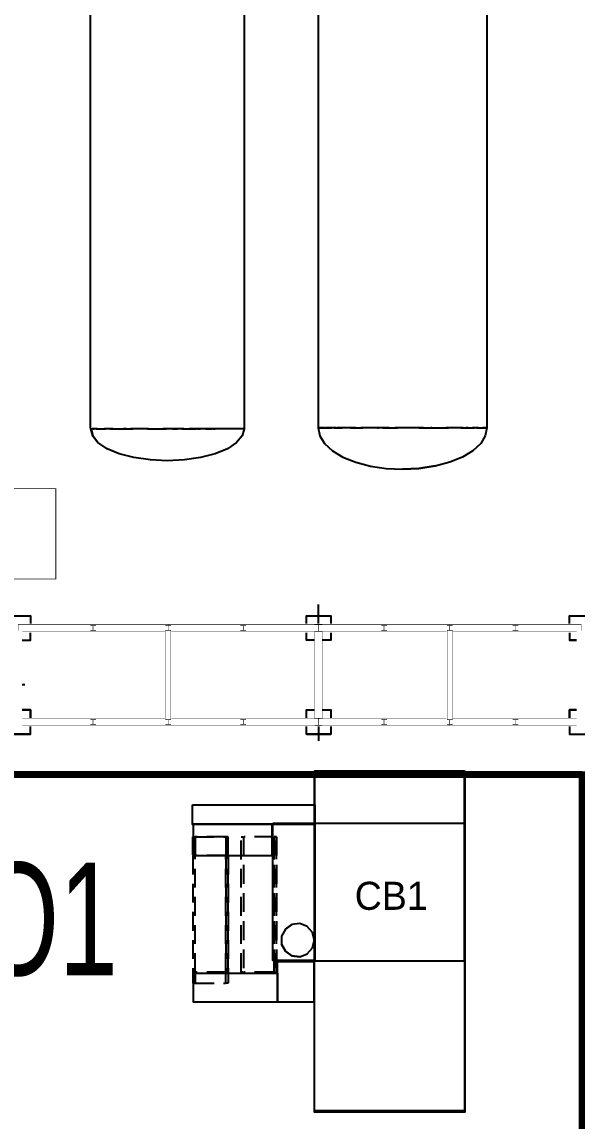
# Model space of a CAD drawing. Extents: x -57244 to 324435, y 15553 to 159369.
# Drawn here: x 152959 to 167739, y 50429 to 79712 of the extents above; entities that cross this region are included whole.
import ezdxf

# ---------------------------------------------------------------- set-up
doc = ezdxf.new("R2010")
doc.units = 0
doc.header["$LTSCALE"] = 2000
doc.header["$MEASUREMENT"] = 0
doc.linetypes.add('DASHDOT', pattern=[1, 0.5, -0.25, 0, -0.25])
doc.linetypes.add('HIDDEN', pattern=[0.375, 0.25, -0.125])
doc.layers.add('AREE PDL', color=7, linetype='CONTINUOUS', lineweight=100)
doc.layers.add('BASE', color=253, linetype='CONTINUOUS')
doc.layers.add('SCRITTE', color=7, linetype='CONTINUOUS')
doc.styles.add('TXT', font='TXT', dxfattribs={"height": 0.2})

msp = doc.modelspace()

# ---------------------------------------------------------------- linework, layer by layer
at = {"layer": 'AREE PDL'}
msp.add_line((133312, 59684), (173254, 59684), dxfattribs=at)
at = {"layer": 'AREE PDL', "elevation": 4500}
msp.add_lwpolyline([(167873, 48111), (167873, 59684), (133353, 59684), (133353, 48111)], close=True, dxfattribs=at)
at = {"layer": 'BASE', "linetype": 'Continuous'}
for p, q in [((154778, 85731, 5490), (154778, 68891, 5490)), ((154797, 68863, 5253), (154843, 68694, 5258)), ((154799, 68883, 5222), (154827, 68883, 5105)), ((154816, 68883, 5832), (154816, 68883, 5832)), ((154854, 68883, 4988), (154882, 68883, 4871)), ((154965, 68883, 4662), (154910, 68883, 4772)), ((155021, 68883, 4551), (155076, 68883, 4441)), ((155132, 68883, 4344), (155187, 68883, 4277)), ((155174, 68883, 6686), (155174, 68883, 6686)), ((155354, 68883, 4079), (155298, 68883, 4145)), ((155437, 68883, 3987), (155520, 68883, 3925)), ((155742, 68883, 3760), (155659, 68883, 3822)), ((155686, 68883, 7179), (155686, 68883, 7179)), ((155825, 68883, 3705), (155909, 68883, 3669)), ((156158, 68883, 3561), (156047, 68883, 3609)), ((156100, 68883, 7394), (156100, 68883, 7394)), ((156325, 68883, 3511), (156269, 68883, 3521)), ((156305, 68883, 7465), (156305, 68883, 7465)), ((156491, 68883, 3482), (156630, 68883, 3457)), ((156552, 68883, 7509), (156552, 68883, 7509)), ((156796, 68883, 3449), (156713, 68883, 3444)), ((156963, 68883, 3458), (157102, 68883, 3466)), ((157268, 68883, 3496), (157185, 68883, 3471)), ((157573, 68883, 3588), (157407, 68883, 3538)), ((157851, 68883, 3729), (158017, 68883, 3826)), ((157901, 68883, 7221), (157901, 68883, 7221)), ((158076, 68883, 7111), (158076, 68883, 7111)), ((158412, 68883, 6787), (158412, 68883, 6787)), ((158566, 68883, 6552), (158566, 68883, 6552)), ((158772, 68883, 6101), (158772, 68883, 6101)), ((160949, 68908, 6057), (160949, 68908, 6057)), ((161146, 68908, 6525), (161146, 68908, 6525)), ((161263, 68908, 4141), (161291, 68908, 4095)), ((161319, 68908, 4056), (161485, 68908, 3880)), ((161431, 68908, 6923), (161431, 68908, 6923)), ((161624, 68908, 3734), (161596, 68908, 3763)), ((161619, 68908, 7122), (161619, 68908, 7122)), ((161846, 68908, 3577), (161679, 68908, 3689)), ((162012, 68908, 3464), (161984, 68908, 3482)), ((162262, 68908, 3355), (162123, 68908, 3411)), ((162428, 68908, 3289), (162456, 68908, 3278)), ((162451, 68908, 7580), (162451, 68908, 7580)), ((162567, 68908, 3250), (162733, 68908, 3223)), ((162666, 68908, 7626), (162666, 68908, 7626)), ((162928, 68908, 3191), (162900, 68908, 3196)), ((163205, 68908, 3196), (163066, 68908, 3188)), ((163143, 68908, 7668), (163143, 68908, 7668)), ((163399, 68908, 3206), (163372, 68908, 3205)), ((163398, 68908, 7654), (163398, 68908, 7654)), ((163538, 68908, 3231), (163649, 68908, 3262)), ((163871, 68908, 3323), (163843, 68908, 3316)), ((164010, 68908, 3382), (164121, 68908, 3441)), ((164287, 68908, 3529), (164259, 68908, 3514)), ((164509, 68908, 3694), (164426, 68908, 3623)), ((164676, 68908, 3835), (164648, 68908, 3812)), ((164842, 68908, 4028), (164786, 68908, 3955)), ((164981, 68908, 4211), (164953, 68908, 4174)), ((165119, 68908, 4472), (165036, 68908, 4292)), ((165175, 68908, 4592), (165203, 68908, 4652)), ((165335, 68908, 5187), (165230, 68908, 4713)), ((165257, 68908, 6026), (165257, 68908, 6026)), ((152968, 63253), (153186, 63253)), ((160736, 63253), (160536, 63253)), ((161186, 63253), (160958, 63253)), ((167727, 63253), (167536, 63253)), ((167536, 60956, -100), (167536, 60753, -100)), ((153186, 60753), (152536, 60753)), ((160536, 60753), (161186, 60753)), ((160747, 58376), (160747, 59772)), ((160747, 55324, 10410), (160747, 58372, 10410)), ((160747, 50722), (160747, 54714)), ((164747, 54714), (164747, 50722))]:
    msp.add_line(p, q, dxfattribs=at)
at = {"layer": 'BASE', "linetype": 'DASHDOT'}
for p, q in [((160851, 63703, 150), (160851, 64204, 150)), ((152968, 62078, 150), (153036, 62078, 150)), ((160851, 60956, 150), (160851, 60573, 150))]:
    msp.add_line(p, q, dxfattribs=at)
at = {"layer": 'BASE', "linetype": 'HIDDEN'}
for p, q in [((158378, 58022, 3895), (157573, 58022, 3895)), ((157573, 58022, 4180), (158378, 58022, 4180)), ((158389, 58022, 4180), (158389, 57544, 3725)), ((158452, 57544, 3725), (158452, 58022, 4180)), ((159654, 58022, 4374), (158877, 58022, 4374)), ((158378, 57522, 10080), (157573, 57522, 10080)), ((158378, 57522, 10365), (157573, 57522, 10365)), ((159972, 55566, 23150), (160147, 55687, 23150)), ((160357, 55713, 10410), (160358, 55713, 10410)), ((160698, 55478, 23150), (160736, 55324, 23150)), ((160736, 55219, 23150), (160698, 55065, 23150)), ((158378, 54422, 7420), (157573, 54422, 7420)), ((159654, 54422, 7237), (158877, 54422, 7237)), ((157573, 54122, 469), (158378, 54122, 469))]:
    msp.add_line(p, q, dxfattribs=at)
at = {"layer": 'BASE', "linetype": 'Continuous', "extrusion": (0, -1, 4.47095e-13), "elevation": -68883}
msp.add_lwpolyline([(154910, 6177), (154829, 5946), (154827, 5923)], dxfattribs=at)
at = {"layer": 'BASE', "linetype": 'Continuous', "extrusion": (0, -1, 1.69523e-13), "elevation": -68883}
msp.add_lwpolyline([(154965, 6318), (154901, 6191), (154854, 5992)], dxfattribs=at)
at = {"layer": 'BASE', "linetype": 'Continuous', "extrusion": (0, 1, 0)}
for points, elevation in [([(-154938, 6256), (-154981, 6379), (-155104, 6576)], 68883), ([(-155021, 6429), (-155115, 6616), (-155187, 6703)], 68883), ([(-155298, 6835), (-155421, 6981), (-155520, 7055)], 68883), ([(-155659, 7158), (-155803, 7265), (-155909, 7311)], 68883), ([(-156297, 7462), (-156372, 7489), (-156658, 7521)], 68883), ([(-157213, 7497), (-157284, 7489), (-157601, 7378)], 68883), ([(-158683, 4634), (-158660, 4570), (-158489, 4310)], 68883), ([(-158877, 5484), (-158823, 5017), (-158711, 4710)], 68883), ([(-161263, 6719), (-161307, 6792), (-161485, 6980)], 68908), ([(-163566, 7618), (-163793, 7570), (-163899, 7523)], 68908), ([(-163843, 7544), (-163931, 7520), (-164121, 7419)], 68908), ([(-164648, 7048), (-164731, 6977), (-164842, 6832)], 68908), ([(-164814, 6868), (-164918, 6753), (-165008, 6596)], 68908), ([(-165064, 6500), (-165153, 6345), (-165175, 6279)], 68908)]:
    msp.add_lwpolyline(points, dxfattribs=dict(at, elevation=elevation))
at = {"layer": 'BASE', "linetype": 'Continuous', "extrusion": (0, -1, 3.75157e-13), "elevation": -68883}
msp.add_lwpolyline([(155381, 6925), (155225, 6768), (155160, 6664)], dxfattribs=at)
at = {"layer": 'BASE', "linetype": 'Continuous', "extrusion": (0, 1, 3.27089e-13), "elevation": 68883}
msp.add_lwpolyline([(-155465, 7008), (-155550, 7093), (-155770, 7231)], dxfattribs=at)
at = {"layer": 'BASE', "linetype": 'Continuous', "extrusion": (0, -1, 0)}
for points, elevation in [([(156186, 7424), (155938, 7337), (155853, 7283)], -68883), ([(156325, 7469), (156240, 7454), (156047, 7371)], -68883), ([(157129, 7506), (156828, 7540), (156741, 7530)], -68883), ([(157712, 7331), (157640, 7372), (157407, 7442)], -68883), ([(158045, 7131), (157717, 7337), (157656, 7358)], -68883), ([(158100, 7089), (158052, 7134), (157851, 7251)], -68883), ([(158045, 3842), (158052, 3846), (158100, 3891)], -68883), ([(158683, 6346), (158660, 6410), (158489, 6670)], -68883), ([(158877, 5496), (158823, 5963), (158711, 6270)], -68883), ([(161319, 6798), (161278, 6753), (161069, 6391)], -68908), ([(161846, 7283), (161641, 7145), (161596, 7097)], -68908), ([(162262, 7505), (162044, 7418), (161984, 7378)], -68908), ([(162484, 7587), (162403, 7570), (162151, 7458)], -68908), ([(162733, 7637), (162496, 7598), (162428, 7571)], -68908), ([(163649, 7598), (163462, 7650), (163372, 7655)], -68908), ([(164703, 6991), (164603, 7102), (164454, 7211)], -68908), ([(165119, 6388), (165026, 6590), (164953, 6686)], -68908)]:
    msp.add_lwpolyline(points, dxfattribs=dict(at, elevation=elevation))
at = {"layer": 'BASE', "linetype": 'Continuous', "extrusion": (0, -1, 5.08261e-13), "elevation": -68883}
msp.add_lwpolyline([(156491, 7498), (156709, 7537), (156796, 7531)], dxfattribs=at)
at = {"layer": 'BASE', "linetype": 'Continuous', "extrusion": (0, 1, 5.07198e-13), "elevation": 68883}
msp.add_lwpolyline([(-157268, 7484), (-157184, 7509), (-156963, 7522)], dxfattribs=at)
at = {"layer": 'BASE', "linetype": 'Continuous', "extrusion": (0, 1, 2.54917e-12), "elevation": 68883}
msp.add_lwpolyline([(-157629, 3604), (-157640, 3608), (-157712, 3649)], dxfattribs=at)
at = {"layer": 'BASE', "linetype": 'Continuous', "extrusion": (0, -1, 6.0164e-13), "elevation": -68883}
msp.add_lwpolyline([(158433, 6754), (158398, 6808), (158211, 6984)], dxfattribs=at)
at = {"layer": 'BASE', "linetype": 'Continuous', "extrusion": (0, 1, 6.0164e-13), "elevation": 68883}
msp.add_lwpolyline([(-158433, 4226), (-158398, 4172), (-158211, 3996)], dxfattribs=at)
at = {"layer": 'BASE', "linetype": 'Continuous', "extrusion": (0, -1, 3.07282e-14), "elevation": -68908}
msp.add_lwpolyline([(161013, 6249), (160900, 5914), (160848, 5430)], dxfattribs=at)
at = {"layer": 'BASE', "linetype": 'Continuous', "extrusion": (0, -1, 3.90957e-13), "elevation": -68908}
msp.add_lwpolyline([(161208, 6627), (161056, 6375), (161041, 6331)], dxfattribs=at)
at = {"layer": 'BASE', "linetype": 'Continuous', "extrusion": (0, 1, 3.90957e-13), "elevation": 68908}
msp.add_lwpolyline([(-161041, 4529), (-161056, 4485), (-161208, 4233)], dxfattribs=at)
at = {"layer": 'BASE', "linetype": 'Continuous', "extrusion": (0, 1, 4.06293e-13), "elevation": 68908}
msp.add_lwpolyline([(-161651, 7145), (-161592, 7102), (-161346, 6829)], dxfattribs=at)
at = {"layer": 'BASE', "linetype": 'Continuous', "extrusion": (0, -1, 4.53412e-13), "elevation": -68908}
msp.add_lwpolyline([(161707, 7185), (161973, 7379), (162040, 7408)], dxfattribs=at)
at = {"layer": 'BASE', "linetype": 'Continuous', "extrusion": (0, 1, 4.30396e-13), "elevation": 68908}
msp.add_lwpolyline([(-162595, 7611), (-162863, 7668), (-162955, 7668)], dxfattribs=at)
at = {"layer": 'BASE', "linetype": 'Continuous', "extrusion": (0, 1, 5.97471e-13), "elevation": 68908}
msp.add_lwpolyline([(-163205, 7664), (-162976, 7677), (-162900, 7664)], dxfattribs=at)
at = {"layer": 'BASE', "linetype": 'Continuous', "extrusion": (0, 1, 4.76353e-13), "elevation": 68908}
msp.add_lwpolyline([(-163427, 7648), (-163333, 7668), (-163094, 7668)], dxfattribs=at)
at = {"layer": 'BASE', "linetype": 'Continuous', "extrusion": (0, 1, 4.73765e-13), "elevation": 68908}
msp.add_lwpolyline([(-164037, 7461), (-164223, 7379), (-164315, 7312)], dxfattribs=at)
at = {"layer": 'BASE', "linetype": 'Continuous', "extrusion": (0, 1, 4.73729e-13), "elevation": 68908}
msp.add_lwpolyline([(-164509, 7166), (-164361, 7292), (-164259, 7346)], dxfattribs=at)
at = {"layer": 'BASE', "linetype": 'Continuous', "extrusion": (0.049543, -0.998772, 0), "elevation": -59645}
msp.add_lwpolyline([(166684, 5535), (166257, 5430), (166684, 5325)], dxfattribs=at)
at = {"layer": 'BASE', "linetype": 'Continuous', "extrusion": (0.142492, -0.989796, 0), "elevation": -43837}
msp.add_lwpolyline([(171521, 5325), (171960, 5430), (171521, 5535)], close=True, dxfattribs=at)
at = {"layer": 'BASE', "linetype": 'Continuous'}
for points, const_width, elevation in [([(151581, 67286), (153861, 67286), (153861, 64886), (148765, 64886)], 20, -50), ([(148765, 64886), (153861, 64886), (153861, 67286), (151581, 67286)], 20, 150), ([(156848, 63678), (152854, 63678), (152854, 63581)], 10, 7040), ([(156848, 63647), (156848, 63678), (152854, 63678), (152854, 63581)], 10, 6870), ([(156848, 63647), (156848, 63678), (152854, 63678), (152854, 63508)], 10, 7050), ([(156854, 63647), (156854, 63678)], 10, 7040), ([(160848, 63508), (160848, 63678), (156854, 63678)], 10, 6860), ([(156854, 63647), (156854, 63678), (160848, 63678), (160848, 63508)], 10, 7050), ([(158877, 63644), (158822, 63644)], 10, 5550), ([(158877, 63644), (158822, 63644)], 10, 6870), ([(158822, 63520), (158848, 63520), (158848, 63636), (158822, 63636)], 10, 5550), ([(158822, 63636), (158848, 63636), (158848, 63581)], 10, 6870), ([(158848, 63575), (158848, 63520), (158822, 63520)], 10, 6870), ([(158853, 63581), (158853, 63636), (158877, 63636)], 10, 6870), ([(158877, 63636), (158853, 63636), (158853, 63520), (158877, 63520)], 10, 5550), ([(158853, 63575), (158853, 63520), (158877, 63520)], 10, 6870), ([(160848, 63581), (160848, 63678)], 10, 7040), ([(160848, 63575), (160848, 63508)], 10, 7040), ([(164351, 63536), (164351, 63678), (160851, 63678), (160851, 63481)], 10, 7050), ([(160851, 63678), (160851, 63581)], 10, 7040), ([(164351, 63536), (164351, 63678), (160851, 63678), (160851, 63481)], 10, 6860), ([(164351, 63678), (160851, 63678), (160851, 63581)], 10, 6870), ([(160851, 63481), (160851, 63575)], 10, 7040), ([(167851, 63678), (164351, 63678)], 10, 7040), ([(167851, 63508), (167851, 63678), (164351, 63678), (164351, 63508)], 10, 7050), ([(167851, 63581), (167851, 63678), (164351, 63678), (164351, 63581)], 10, 6870), ([(164351, 63581), (164351, 63678)], 10, 6870), ([(164351, 63581), (164351, 63678)], 10, 7040), ([(164351, 63678), (164351, 63536)], 10, 7050), ([(164351, 63575), (164351, 63508)], 10, 6870), ([(164351, 63575), (164351, 63536)], 10, 7040), ([(164351, 63575), (164351, 63536)], 10, 6870), ([(152968, 63478), (156769, 63478)], 10, 7050), ([(152968, 63478), (156769, 63478)], 10, 6860), ([(156781, 63511), (156781, 61145), (156824, 61145)], 10, 7676), ([(156848, 63511), (156781, 63511)], 10, 7791), ([(156852, 61145), (156921, 61145), (156921, 63511), (156781, 63511)], 10, 7667), ([(156853, 63511), (156921, 63511)], 10, 7791), ([(156935, 63478), (160736, 63478)], 10, 7050), ([(160736, 63478), (156935, 63478)], 10, 6870), ([(158877, 63511), (158822, 63511)], 10, 5550), ([(158822, 63511), (158877, 63511)], 10, 6870), ([(160751, 63483), (160847, 63483)], 10, 7790), ([(160847, 61173), (160751, 61173), (160751, 63483)], 10, 7620), ([(160854, 61173), (160951, 61173), (160951, 63483), (160854, 63483)], 10, 7790), ([(160951, 63483), (160951, 61173)], 10, 7620), ([(160958, 63478), (164259, 63478)], 10, 6870), ([(160958, 63478), (164259, 63478)], 10, 7050), ([(164259, 63478), (160958, 63478)], 10, 6860), ([(160958, 63478), (164259, 63478)], 10, 7040), ([(164281, 63511), (164348, 63511)], 10, 7791), ([(164281, 63511), (164421, 63511), (164421, 61145), (164281, 61145)], 10, 7667), ([(164353, 61145), (164421, 61145), (164421, 63511), (164353, 63511)], 10, 7791), ([(164421, 63511), (164421, 61145), (164353, 61145)], 10, 7676), ([(164426, 63478), (167727, 63478)], 10, 7050), ([(167727, 63478), (164426, 63478)], 10, 6870), ([(152968, 61178), (156769, 61178)], 10, 7050), ([(152968, 60978), (156848, 60978), (156848, 60984)], 10, 6870), ([(156848, 60984), (156848, 60978), (152968, 60978)], 10, 7050), ([(156848, 60978), (152968, 60978)], 10, 7040), ([(156848, 60978), (152968, 60978)], 10, 6860), ([(154848, 61039), (154848, 61020), (154781, 61020), (154781, 61011), (154921, 61011), (154921, 61020), (154853, 61020), (154853, 61039)], 10, 5550), ([(154848, 61039), (154848, 61020), (154781, 61020), (154781, 61011), (154921, 61011), (154921, 61020), (154853, 61020), (154853, 61039)], 10, 6870), ([(156781, 61145), (156824, 61145)], 10, 7667), ([(156824, 61145), (156781, 61145)], 10, 7791), ([(160736, 60978), (156854, 60978), (156854, 60984)], 10, 7050), ([(156854, 60978), (160736, 60978)], 10, 6870), ([(156935, 61178), (160736, 61178)], 10, 7050), ([(158877, 61136), (158853, 61136), (158853, 61020), (158921, 61020), (158921, 61011), (158781, 61011), (158781, 61020), (158848, 61020), (158848, 61136), (158822, 61136)], 10, 5550), ([(158848, 61075), (158848, 61020), (158781, 61020), (158781, 61011), (158921, 61011), (158921, 61020), (158853, 61020), (158853, 61075)], 10, 6870), ([(158877, 61144), (158822, 61144)], 10, 5550), ([(158877, 61144), (158822, 61144)], 10, 6870), ([(158822, 61136), (158848, 61136), (158848, 61081)], 10, 6870), ([(158877, 61136), (158853, 61136), (158853, 61081)], 10, 6870), ([(160751, 61173), (160847, 61173)], 10, 7790), ([(160848, 61012), (160848, 61178), (160847, 61178)], 10, 7050), ([(160848, 61178), (160848, 61081)], 10, 7040), ([(160848, 61012), (160848, 61178)], 10, 6860), ([(160848, 61012), (160848, 61075)], 10, 7040), ([(160851, 60984), (160851, 61178), (160875, 61178)], 10, 7050), ([(160851, 61178), (160875, 61178)], 10, 7040), ([(160851, 60984), (160851, 61075)], 10, 7040), ([(160851, 61075), (160851, 60984)], 10, 6870), ([(164259, 61178), (160958, 61178)], 10, 7040), ([(164259, 61178), (160958, 61178)], 10, 7050), ([(164351, 61012), (164351, 60978), (160958, 60978)], 10, 7050), ([(160958, 60978), (164351, 60978)], 10, 7040), ([(162603, 61039), (162603, 61020), (162671, 61020), (162671, 61011), (162531, 61011), (162531, 61020), (162598, 61020), (162598, 61039)], 10, 6870), ([(162598, 61039), (162598, 61020), (162531, 61020), (162531, 61011), (162671, 61011), (162671, 61020), (162603, 61020), (162603, 61039)], 10, 5550), ([(162603, 61020), (162603, 61039)], 10, 7040), ([(164281, 61145), (164348, 61145)], 10, 7791), ([(164348, 61123), (164348, 61020), (164281, 61020), (164281, 61011), (164421, 61011), (164421, 61020), (164353, 61020), (164353, 61123)], 10, 7050), ([(167727, 60978), (164351, 60978), (164351, 61150)], 10, 6860), ([(164351, 61150), (164351, 61081)], 10, 6870), ([(164351, 61150), (164351, 60978), (167727, 60978)], 10, 7050), ([(164351, 61039), (164351, 61150)], 10, 7050), ([(164351, 61081), (164351, 61150)], 10, 6870), ([(164351, 61150), (164351, 61081)], 10, 6870), ([(164351, 61039), (164351, 61150)], 10, 7050), ([(164351, 61039), (164351, 61075)], 10, 6870), ([(164351, 61039), (164351, 61075)], 10, 6870), ([(164351, 60978), (164351, 61012)], 10, 7050), ([(164351, 60978), (164351, 61012)], 10, 6870), ([(164351, 61012), (164351, 60978)], 10, 6870), ([(167727, 61178), (164426, 61178)], 10, 7040), ([(164426, 61178), (167727, 61178)], 10, 6870), ([(164426, 61178), (167727, 61178)], 10, 7050), ([(166103, 61039), (166103, 61020), (166171, 61020), (166171, 61011), (166031, 61011), (166031, 61020), (166098, 61020), (166098, 61039)], 10, 6870), ([(166098, 61039), (166098, 61020), (166031, 61020), (166031, 61011), (166171, 61011), (166171, 61020), (166103, 61020), (166103, 61039)], 10, 5550)]:
    msp.add_lwpolyline(points, dxfattribs=dict(at, const_width=const_width, elevation=elevation))
for points, elevation in [([(152746, 63253), (152536, 63253), (152536, 63903), (153186, 63903), (153186, 63703)], 150), ([(152746, 63253), (152536, 63253), (152536, 63903), (153186, 63903), (153186, 63703)], 150), ([(160536, 63703), (160536, 63903), (161186, 63903), (161186, 63703)], 150), ([(160536, 63703), (160536, 63903), (161186, 63903), (161186, 63703)], 150), ([(167536, 63703), (167536, 63903), (168186, 63903), (168186, 63675)], 150), ([(167536, 63703), (167536, 63903), (168186, 63903), (168186, 63675)], 150), ([(152968, 63253), (153186, 63253), (153186, 63453)], 150), ([(152968, 63253), (153186, 63253), (153186, 63453)], 150), ([(160736, 63253), (160536, 63253), (160536, 63453)], 150), ([(160736, 63253), (160536, 63253), (160536, 63453)], 150), ([(161186, 63453), (161186, 63253), (160958, 63253)], 150), ([(161186, 63453), (161186, 63253), (160958, 63253)], 150), ([(167536, 63453), (167536, 63253), (167727, 63253)], 150), ([(167536, 63453), (167536, 63253), (167727, 63253)], 150), ([(153186, 61178), (153186, 61403), (152968, 61403)], 150), ([(152968, 61403), (153186, 61403), (153186, 61178)], 150), ([(160536, 61178), (160536, 61403), (160736, 61403)], 150), ([(160536, 61178), (160536, 61403), (160736, 61403)], 150), ([(160958, 61403), (161186, 61403), (161186, 61178)], 150), ([(160958, 61403), (161186, 61403), (161186, 61178)], 150), ([(167727, 61403), (167536, 61403), (167536, 61178)], -100), ([(152536, 60984), (152536, 60753), (153186, 60753), (153186, 60956)], 150), ([(152536, 60984), (152536, 60753), (153186, 60753), (153186, 60956)], 150), ([(161186, 60956), (161186, 60753), (160536, 60753), (160536, 60956)], 150), ([(161186, 60956), (161186, 60753), (160536, 60753), (160536, 60956)], 150), ([(167536, 60956), (167536, 60753), (168186, 60753), (168186, 60984)], 0), ([(167536, 60956), (167536, 60753), (168186, 60753), (168186, 60984)], 0), ([(164747, 58376), (164747, 59772), (160747, 59772), (160747, 58376)], 4226), ([(160747, 55213), (160747, 54722), (164747, 54722), (164747, 58372)], 10410), ([(160747, 55213), (160747, 54722), (164747, 54722), (164747, 58372), (160747, 58372), (160747, 55324)], 27490), ([(164747, 54714), (164747, 50722), (160747, 50722), (160747, 54714)], 10410)]:
    msp.add_lwpolyline(points, dxfattribs=dict(at, elevation=elevation))
at = {"layer": 'BASE', "linetype": 'Continuous', "const_width": 10}
for points, elevation in [([(154781, 63520), (154848, 63520), (154848, 63636), (154781, 63636), (154781, 63644), (154921, 63644), (154921, 63636), (154853, 63636), (154853, 63520), (154921, 63520), (154921, 63511), (154781, 63511)], 7050), ([(156781, 63511), (156781, 63520), (156848, 63520), (156848, 63636), (156781, 63636), (156781, 63644), (156921, 63644), (156921, 63636), (156853, 63636), (156853, 63520), (156921, 63520), (156921, 63511)], 7800), ([(158848, 63636), (158848, 63520), (158781, 63520), (158781, 63511), (158921, 63511), (158921, 63520), (158853, 63520), (158853, 63636), (158921, 63636), (158921, 63644), (158781, 63644), (158781, 63636)], 7050), ([(160847, 63493), (160751, 63493), (160751, 63483), (160951, 63483), (160951, 63493), (160854, 63493), (160854, 63663), (160951, 63663), (160951, 63673), (160751, 63673), (160751, 63663), (160847, 63663)], 7800), ([(162671, 63636), (162603, 63636), (162603, 63520), (162671, 63520), (162671, 63511), (162531, 63511), (162531, 63520), (162598, 63520), (162598, 63636), (162531, 63636), (162531, 63644), (162671, 63644)], 7050), ([(164281, 63644), (164421, 63644), (164421, 63636), (164353, 63636), (164353, 63520), (164421, 63520), (164421, 63511), (164281, 63511), (164281, 63520), (164348, 63520), (164348, 63636), (164281, 63636)], 7800), ([(166031, 63511), (166031, 63520), (166098, 63520), (166098, 63636), (166031, 63636), (166031, 63644), (166171, 63644), (166171, 63636), (166103, 63636), (166103, 63520), (166171, 63520), (166171, 63511)], 7050), ([(156921, 61145), (156921, 63511), (156781, 63511), (156781, 61145)], 7800), ([(160751, 61173), (160951, 61173), (160951, 63483), (160751, 63483)], 7800), ([(160751, 63483), (160951, 63483), (160951, 61173), (160751, 61173)], 7610), ([(164421, 63511), (164281, 63511), (164281, 61145), (164421, 61145)], 7800), ([(154781, 61136), (154781, 61144), (154921, 61144), (154921, 61136), (154853, 61136), (154853, 61020), (154921, 61020), (154921, 61011), (154781, 61011), (154781, 61020), (154848, 61020), (154848, 61136)], 7050), ([(156781, 61020), (156781, 61011), (156921, 61011), (156921, 61020), (156853, 61020), (156853, 61136), (156921, 61136), (156921, 61144), (156781, 61144), (156781, 61136), (156848, 61136), (156848, 61020)], 7800), ([(158921, 61011), (158781, 61011), (158781, 61020), (158848, 61020), (158848, 61136), (158781, 61136), (158781, 61144), (158921, 61144), (158921, 61136), (158853, 61136), (158853, 61020), (158921, 61020)], 7050), ([(160951, 61173), (160751, 61173), (160751, 61163), (160847, 61163), (160847, 60993), (160751, 60993), (160751, 60983), (160951, 60983), (160951, 60993), (160854, 60993), (160854, 61163), (160951, 61163)], 7800), ([(162598, 61136), (162531, 61136), (162531, 61144), (162671, 61144), (162671, 61136), (162603, 61136), (162603, 61020), (162671, 61020), (162671, 61011), (162531, 61011), (162531, 61020), (162598, 61020)], 7050), ([(164421, 61136), (164421, 61144), (164281, 61144), (164281, 61136), (164348, 61136), (164348, 61020), (164281, 61020), (164281, 61011), (164421, 61011), (164421, 61020), (164353, 61020), (164353, 61136)], 7800), ([(166098, 61136), (166098, 61020), (166031, 61020), (166031, 61011), (166171, 61011), (166171, 61020), (166103, 61020), (166103, 61136), (166171, 61136), (166171, 61144), (166031, 61144), (166031, 61136)], 7050)]:
    msp.add_lwpolyline(points, close=True, dxfattribs=dict(at, elevation=elevation))
at = {"layer": 'BASE', "linetype": 'Continuous'}
msp.add_lwpolyline([(167536, 61178), (167536, 61403), (167727, 61403)], dxfattribs=at)
msp.add_lwpolyline([(167536, 61178), (167536, 61403), (167727, 61403)], dxfattribs=at)
at = {"layer": 'BASE', "linetype": 'Continuous', "extrusion": (-0.877398, 0, 0.479763), "elevation": -139012}
msp.add_lwpolyline([(-59772, 80829), (-59772, 89166), (-50690, 89166), (-50690, 80829)], close=True, dxfattribs=at)
at = {"layer": 'BASE', "linetype": 'Continuous', "elevation": 33950}
for points in [[(157500, 58875), (160755, 58875), (160755, 58348), (157500, 58348)], [(157524, 58371), (159608, 58371), (159608, 57516), (157524, 57516)], [(159643, 58383), (160755, 58383), (160755, 54729), (159643, 54729)], [(159760, 54706), (160732, 54706), (160732, 53617), (159760, 53617)], [(159760, 53617), (157524, 53617), (157524, 54390), (159760, 54390)]]:
    msp.add_lwpolyline(points, close=True, dxfattribs=at)
at = {"layer": 'BASE', "linetype": 'HIDDEN', "extrusion": (0, -0.689334, 0.724444)}
for points, elevation in [([(157507, 44915), (157570, 44915), (157570, 44255)], -36968), ([(157507, 45053), (157507, 45712), (157570, 45712), (157570, 45053)], -36130), ([(158452, 45053), (158452, 45712), (158389, 45712), (158389, 45053)], -36130)]:
    msp.add_lwpolyline(points, dxfattribs=dict(at, elevation=elevation))
at = {"layer": 'BASE', "linetype": 'HIDDEN', "extrusion": (0, 0.622465, 0.782647), "elevation": 40444}
for points in [[(-158856, -41969), (-158856, -37369), (-158793, -37369), (-158793, -41969)], [(-159675, -41969), (-159675, -37369), (-159738, -37369), (-159738, -41969)]]:
    msp.add_lwpolyline(points, close=True, dxfattribs=at)
at = {"layer": 'BASE', "linetype": 'HIDDEN', "extrusion": (0, 0.622468, 0.782645), "elevation": 39539}
for points in [[(-158856, -38088), (-158793, -38088), (-158793, -42688), (-158856, -42688)], [(-159675, -38088), (-159675, -42688), (-159738, -42688), (-159738, -38088)]]:
    msp.add_lwpolyline(points, dxfattribs=at)
at = {"layer": 'BASE', "linetype": 'HIDDEN', "extrusion": (0, -0.688754, 0.724995), "elevation": -31265}
for points in [[(157570, 45363), (157570, 49639), (157507, 49639), (157507, 45363)], [(158452, 45363), (158452, 49639), (158389, 49639), (158389, 45363)]]:
    msp.add_lwpolyline(points, close=True, dxfattribs=at)
at = {"layer": 'BASE', "linetype": 'HIDDEN', "extrusion": (0, -0.688757, 0.724992), "elevation": -32104}
for points in [[(157507, 48841), (157507, 44566), (157570, 44566), (157570, 48841)], [(158452, 48841), (158452, 44566), (158389, 44566), (158389, 48841)]]:
    msp.add_lwpolyline(points, dxfattribs=at)
at = {"layer": 'BASE', "linetype": 'HIDDEN', "elevation": 28557}
msp.add_lwpolyline([(160557, 54906), (160698, 55065), (160749, 55272), (160698, 55478), (160557, 55637), (160358, 55713), (160147, 55687), (159972, 55566), (159873, 55378), (159873, 55165), (159972, 54977), (160147, 54856), (160358, 54830)], close=True, dxfattribs=at)
at = {"layer": 'BASE', "linetype": 'HIDDEN'}
for points, elevation in [([(160357, 55713), (160358, 55713), (160358, 55713)], 17100), ([(160358, 54830), (160147, 54856), (159972, 54977), (159873, 55165)], 23150)]:
    msp.add_lwpolyline(points, dxfattribs=dict(at, elevation=elevation))
at = {"layer": 'BASE', "linetype": 'HIDDEN', "extrusion": (0, -0.689354, 0.724425)}
for points, elevation in [([(157507, 40724), (157507, 40328), (157570, 40328), (157570, 40724)], -36131), ([(157570, 39926), (157570, 39530), (157507, 39530)], -36969), ([(158452, 40724), (158452, 40328), (158389, 40328), (158389, 40724)], -36131), ([(158452, 39926), (158452, 39530), (158389, 39530), (158389, 39926)], -36969)]:
    msp.add_lwpolyline(points, dxfattribs=dict(at, elevation=elevation))
at = {"layer": 'BASE', "linetype": 'Continuous'}
for points in [[(160902, 89308, 5914), (160897, 89308, 5898), (160848, 89308, 5430), (160848, 68908, 5430), (160897, 68908, 5898), (161042, 68908, 6345)], [(165258, 68908, 6023), (165299, 68908, 5898), (165348, 68908, 5430), (165348, 89308, 5430), (165341, 89308, 5492)], [(158675, 85733, 6379), (158826, 85733, 5946), (158878, 85733, 5490), (158878, 68883, 5490), (158826, 68883, 5946), (158675, 68883, 6379), (158431, 68883, 6768), (158106, 68883, 7093), (158073, 68883, 7114)], [(154843, 68694, 5722), (154843, 68694, 5258), (154981, 68514, 5490), (154843, 68694, 5722), (154792, 68883, 5728), (154827, 68883, 5875)], [(158877, 68880, 5490), (158826, 68694, 5490), (158675, 68514, 5490), (158431, 68353, 5490), (158106, 68218, 5490), (157717, 68117, 5490), (157284, 68054, 5490), (156828, 68033, 5490), (156385, 68054, 5599), (155938, 68117, 5490), (155550, 68218, 5490), (155225, 68353, 5490), (154981, 68514, 5490)], [(161013, 68908, 4611), (160900, 68908, 4946), (160848, 68908, 5430), (160891, 68694, 5430), (161019, 68488, 5430), (161227, 68297, 5430), (161507, 68131, 5430), (161848, 67994, 5430), (162237, 67892, 5430), (162659, 67830, 5430), (163098, 67808, 5430)], [(165175, 68908, 6268), (165230, 68908, 6148), (165335, 68908, 5673), (165292, 68694, 5669), (165177, 68488, 5430), (164969, 68297, 5430), (164689, 68131, 5430), (164348, 67994, 5430), (163959, 67892, 5430)]]:
    msp.add_polyline3d(points, dxfattribs=at)

# ---------------------------------------------------------------- texts
at = {"layer": 'BASE', "linetype": 'Continuous', "style": 'TXT'}
msp.add_text('CB1', height=747.5, dxfattribs=at).set_placement((161819, 56077))
at = {"layer": 'SCRITTE', "color": 7, "linetype": 'Continuous', "style": 'TXT', "width": 0.7}
msp.add_text('GASCO1', height=3000, dxfattribs=at).set_placement((143803, 54336))

doc.saveas('drawing.dxf')
